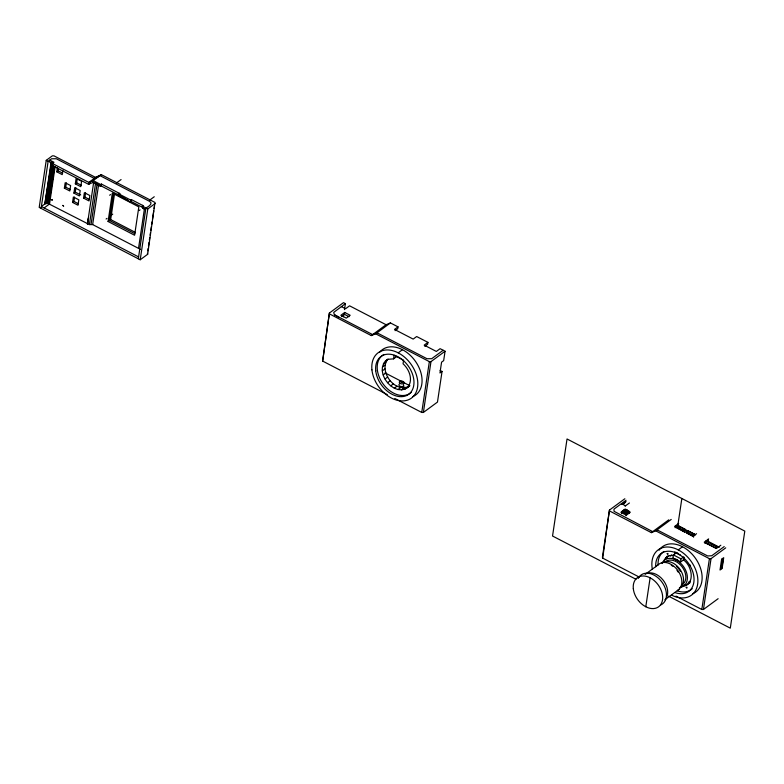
<?xml version="1.0" encoding="UTF-8"?>
<svg xmlns="http://www.w3.org/2000/svg" width="784" height="784" viewBox="0 0 784 784"><rect width="100%" height="100%" fill="white"/><g stroke="black" fill="none" stroke-linecap="round" stroke-linejoin="round"><path stroke-width="1.18" d="M409.258 386.198C395.048 399.693 372.302 371.263 387.08 359.719M409.277 386.11C395.195 393.813 378.045 371.185 387.972 359.062M138.317 258.789L145.912 207.946C148.019 206.956 153.713 203.556 149.607 201.37L99.96 175.626L95.609 177.419L53.959 155.849L52.342 155.849L46.236 160.338L39.2 207.407L140.209 259.769L147.666 254.281L154.997 202.458L101.312 174.626L95.609 177.419L88.817 182.417L88.533 184.299L52.028 165.375L52.303 163.484L53.969 162.268L49.794 160.103L49.51 161.984L88.817 182.417L93.178 180.614L101.312 174.626M41.101 208.397L48.128 161.328L51.607 158.77L56.311 158.75L94.256 178.409L98.617 176.616M138.592 256.907L41.376 206.515L44.855 203.958L51.146 161.847M44.855 203.958L51.45 162.856M45.335 203.752L45.874 203.615L51.989 162.709M45.874 203.615L46.462 203.517L52.577 162.621M46.462 203.517L47.079 203.487L52.832 164.993M47.079 203.487L47.716 203.517L53.283 166.228M140.405 249.341L92.649 224.577L89.405 224.587L48.343 203.605L53.92 166.316M48.971 203.742L54.537 166.453M55.135 166.649L49.559 203.938L44.129 207.936M62.877 170.304L62.23 174.636L56.771 171.804L57.418 167.482M56.771 171.804L58.124 170.814L58.447 168.648M64.366 188.16L65.18 182.75L70.629 185.573L69.825 190.982L64.366 188.16L65.719 187.17L66.366 182.839M72.549 202.399L73.363 196.99L78.821 199.812L78.008 205.232L72.549 202.399L73.902 201.41L74.549 197.078M73.921 193.109L74.725 187.699L80.184 190.522L79.38 195.941L73.921 193.109L75.264 192.119L75.921 187.788M75.323 183.858L76.136 178.438L81.595 181.271L80.781 186.68L75.323 183.858L76.675 182.858L77.322 178.536M83.574 198.107L84.378 192.697L89.837 195.52L89.033 200.939L83.574 198.107L84.927 197.117L85.574 192.786M93.619 182.701L87.504 223.597L88.563 217.609M89.405 224.587L95.697 182.476M91.022 224.577L97.138 183.681M92.649 224.577L98.578 184.877M90.346 182.966L88.533 184.299L92.894 182.496L100.46 186.416L101.41 184.044L120.089 193.717L119.129 196.098L130.379 201.929L131.34 199.548L143.511 205.859L142.551 208.24L145.628 209.828M101.41 184.044L100.46 186.416M108.074 221.49L112.318 193.119L138.837 206.868L134.593 235.239L108.074 221.49L110.671 219.579L114.552 193.57M113.484 193.305L109.427 220.49L134.887 233.691M118.854 195.108L119.139 193.227M130.379 201.929L131.34 199.548M142.276 207.25L142.561 205.369M138.523 248.361L144.472 208.534M140.209 259.769L147.804 208.936L155.261 203.448M147.755 250.87L148.117 248.45M148.48 246.029L149.029 242.393M149.381 239.973L149.744 237.552M150.107 235.131L150.469 232.711M150.832 230.29L151.371 226.664M151.733 224.244L152.096 221.823M152.459 219.402L153.723 210.925M154.085 208.505L154.448 206.084M344.499 309.592L345.391 303.643L343.49 302.653L329.398 313.022L322.636 361.081L387.276 394.587M322.636 361.081L329.398 313.022M343.431 316.726L343.794 314.345M341.53 316.471L344.441 314.335L344.725 312.453L350.174 315.276L346.303 318.128L340.844 315.295L344.725 312.453M329.672 314.012L371.312 335.591L386.081 324.733L390.432 322.93L397.998 326.85L397.713 328.731L395.097 330.662M385.277 361.042L387.933 359.317L393.568 358.856L394.097 355.299L403.584 360.209L403.054 363.776C409.336 369.391 413.648 380.358 407.464 387.512M397.998 326.85L394.499 329.427L413.168 339.1L416.667 336.532L427.927 342.363L427.643 344.245L424.83 346.322M440.147 370.469L442.049 371.449L437.472 402.084L423.38 412.453L421.753 412.453L429.348 361.62L375.673 333.798L371.312 335.591M423.38 412.453L430.975 361.62L445.067 351.252L440.098 348.674L436.345 351.438L424.173 345.127L427.927 342.363M445.067 351.252L443.666 360.63L441.578 362.159L439.961 372.988L442.049 371.449M624.848 498.751L609.462 510.07L602.426 557.14L602.7 558.13L639.332 577.112M602.7 558.13L609.462 510.07M621.575 513.324L621.839 511.511L625.044 509.159L629.552 511.491L629.278 513.304M626.073 515.656L626.347 513.853L629.552 511.491M645.791 606.747L650.122 577.808M666.645 558.669L666.998 556.326M672.917 558.169L676.808 559.521L680.502 562.108L680.992 558.855L683.766 556.816L683.276 560.07L680.502 562.108L672.917 558.169L673.407 554.925L676.171 552.887L680.512 555.131M684.305 532.385L684.795 529.112L679.16 526.182L677.69 527.269L677.523 528.347L683.158 531.268L684.638 530.18L688.244 532.052L688.401 530.974L694.036 533.894L693.546 537.177M677.778 525.78L681.855 498.487M674.593 554.131L674.946 551.76M679.16 526.182L679.003 527.26L675.965 525.682M683.158 531.268L683.325 530.19L684.795 529.112M688.401 530.974L686.921 532.062L686.764 533.14L692.399 536.06L693.879 534.972M684.256 557.865L683.903 560.237C692.135 566.215 695.643 584.639 682.423 586.412M692.399 536.06L692.566 534.982L694.036 533.894M707.197 544.047L708.981 542.401L717.36 546.742L715.567 548.388L717.36 546.742M707.697 541.293L707.981 539.412M708.981 542.401L705.698 541.097M718.124 598.692L703.434 609.501L701.817 609.501L709.412 558.669L655.728 530.837L651.367 532.64L609.736 511.06M703.434 609.501L711.039 558.659L725.729 547.849M87.426 224.302L88.465 218.373M690.528 565.695L689.606 565.47L690.351 565.166M666.126 557.512L664.224 560.139L668.037 556.101L666.126 557.512L668.781 555.787L674.416 555.317M345.391 303.643L333.7 312.404L334.307 314.609L338.904 317.334M626.053 500.241L613.99 509.12L614.039 511.305L652.709 531.65M622.77 504.337L625.201 502.544M116.424 182.995L121.079 179.565M109.652 195.236L110.544 194.579M106.105 219.02L106.996 218.364M111.161 215.296L112.739 214.14M149.597 200.185L154.252 196.755M139.16 210.533L140.042 209.877M142.551 208.24L143.227 207.74L131.055 201.439M375.673 333.798L390.432 322.93M383.376 363.668L386.081 361.689M398.184 352.839L402.447 349.703M382.367 367.02L385.062 365.04M393.568 358.856L396.263 356.877M382.308 370.861L385.003 368.882M383.2 374.938L385.895 372.959M385.003 378.976L387.698 376.986M387.57 382.69L390.265 380.701M390.746 385.826L393.441 383.846M443.166 350.262L431.7 358.7L426.996 358.719L377.006 332.808L372.655 334.611L334.719 314.943M394.293 388.178L396.988 386.198M397.988 389.579L400.683 387.6M402.604 387.943L403.946 386.953L405.847 387.933M401.575 389.942L404.27 387.962M404.809 389.236L407.504 387.257M622.016 504.553L626.073 501.564M625.044 506.131L629.434 502.985M651.367 532.64L668.742 519.851M655.728 530.837L671.212 519.439M678.728 523.398L674.563 526.476L693.232 536.148L696.564 533.688M675.151 527.71L678.454 525.28M677.425 526.427L678.219 525.888L695.535 534.864M678.248 549.878L682.501 546.752M645.114 574.427L658.305 564.715A16.131 11.299 53.7 0 1 677.719 570.331A16.131 11.299 53.7 0 1 677.396 590.568M676.141 560.011L676.808 559.521M708.658 538.912L704.228 542.165L716.4 548.477L720.829 545.223M704.885 543.361L708.373 540.793M724.22 546.585L711.764 555.748L707.648 555.954L657.07 529.857M664.852 599.789L678.983 589.392M685.657 585.707L690.214 582.581M684.334 585.011L687.558 584.305M429.348 361.62L430.975 361.62M709.412 558.669L711.039 558.659M47.716 203.517L48.343 203.605M127.802 199.979L119.129 196.098L119.805 195.598L118.051 194.03M386.081 324.733L349.566 305.809L345.538 308.769L341.373 306.603M100.744 184.534L93.178 180.614L92.894 182.496L101.136 185.926L123.892 197.725M119.413 194.216L130.663 200.047M142.835 206.359L147.804 208.936M344.441 314.335L348.988 316.687M46.236 160.338L48.128 161.328M58.124 170.814L62.671 173.176M76.675 182.858L81.222 185.22M65.719 187.17L70.266 189.522M75.264 192.119L80.723 194.942M84.927 197.117L89.464 199.469M110.671 219.579L135.073 232.231M73.902 201.41L78.449 203.762M385.081 372.9L409.924 385.777M707.442 541.038L719.34 547.203M709.971 543.312L716.253 546.566M677.69 527.269L683.325 530.19M686.921 532.062L692.566 534.982M707.246 543.675L715.625 548.016M621.428 503.642L625.603 505.807M621.839 511.511L626.347 513.853M394.822 398.497L421.753 412.453M676.004 552.308L678.111 553.396M673.407 554.925L680.992 558.855M675.955 596.105L701.817 609.501M636 579.278L552.544 536.021L567.038 438.981L744.8 531.111L730.296 628.151L668.517 596.134M147.392 253.291L147.666 254.281M379.642 352.32A28.126 19.708 53.7 0 1 414.746 360.366A28.126 19.708 53.7 0 1 412.776 396.616M411.394 392.216A23.442 16.415 53.7 0 1 383.033 383.856A23.442 16.415 53.7 0 1 383.964 354.466M403.525 384.738A2.44 1.421 8.5 0 1 401.094 386.522A2.44 1.421 8.5 0 1 399.35 384.091M655.728 566.773A23.442 16.415 53.7 0 1 674.005 552.112A23.442 16.415 53.7 0 1 694.046 578.886A23.442 16.415 53.7 0 1 675.063 592.606M692.243 588.676A23.442 16.415 53.7 0 1 677.415 590.881M658.08 565.048A23.442 16.415 53.7 0 1 663.881 551.475M659.079 550.231A28.126 19.708 53.7 0 1 694.359 556.816A28.126 19.708 53.7 0 1 692.84 593.664M652.317 569.106A28.126 19.708 53.7 0 1 672.907 547.771A28.126 19.708 53.7 0 1 697.878 581.571A28.126 19.708 53.7 0 1 671.496 595.066M665.087 562.079A14.23 9.967 53.7 0 1 682.217 567.028A14.23 9.967 53.7 0 1 681.933 584.884M676.631 566.558A14.23 9.967 53.7 0 1 680.443 571.399M662.108 563.079A16.121 11.29 53.7 0 1 683.276 566.234A16.121 11.29 53.7 0 1 680.1 587.451M670.144 556.023A16.121 11.29 53.7 0 1 671.721 554.847M690.057 581.316A16.121 11.29 53.7 0 1 688.332 582.287M646.653 573.506A16.131 11.299 53.7 0 1 662.715 579.621A16.131 11.299 53.7 0 1 666.616 597.339M671.271 565.274A15.229 10.662 53.7 0 1 672.839 566.313M677.004 570.438A15.229 10.662 53.7 0 1 678.14 572.075M638.205 578.455A18.012 12.622 53.7 0 1 660.892 580.748A18.012 12.622 53.7 0 1 660.51 605.072M662.039 563.01A15.229 10.662 53.7 0 1 680.042 569.439A15.229 10.662 53.7 0 1 679.356 588.01M675.367 527.446A1.215 0.853 53.7 0 1 676.582 527.906M626.906 511.031A1.588 0.931 8.5 0 1 626.798 512.275A1.588 0.931 8.5 0 1 624.672 512.119A1.588 0.931 8.5 0 1 624.407 510.835M51.626 199.675C52.273 201.772 53.047 198.685 51.626 199.675M62.838 205.486L63.69 206.182L62.867 205.369M667.223 553.612C667.87 555.709 668.644 552.632 667.223 553.612M686.255 587.412C686.902 589.499 687.676 586.422 686.255 587.412M721.633 559.208L720.016 570.037L722.103 568.498L723.72 557.669L721.633 559.208M722.407 559.776L721.064 568.723L721.809 568.175L723.152 559.227L722.407 559.776M401.173 382.308L402.3 382.572L401.173 382.308M624.779 509.492L620.908 512.344L626.357 515.176L630.238 512.324L624.779 509.492M371.939 369.881A28.126 19.708 53.7 0 0 408.523 399.752A28.126 19.708 53.7 0 0 403.966 356.661A28.126 19.708 53.7 0 0 371.939 369.881M375.752 370.803A23.442 16.415 53.7 0 0 406.239 395.695A23.442 16.415 53.7 0 0 402.437 359.787A23.442 16.415 53.7 0 0 375.752 370.803M400.31 383.513A2.44 1.421 8.5 0 0 404.123 382.847A2.44 1.421 8.5 0 0 400.712 381.083A2.44 1.421 8.5 0 0 400.31 383.513M633.315 588.725A18.012 12.622 53.7 0 0 656.737 607.855A18.012 12.622 53.7 0 0 653.817 580.258A18.012 12.622 53.7 0 0 633.315 588.725M624.956 511.021A1.588 0.931 8.5 0 0 627.435 510.59A1.588 0.931 8.5 0 0 625.211 509.433A1.588 0.931 8.5 0 0 624.956 511.021"/></g></svg>
